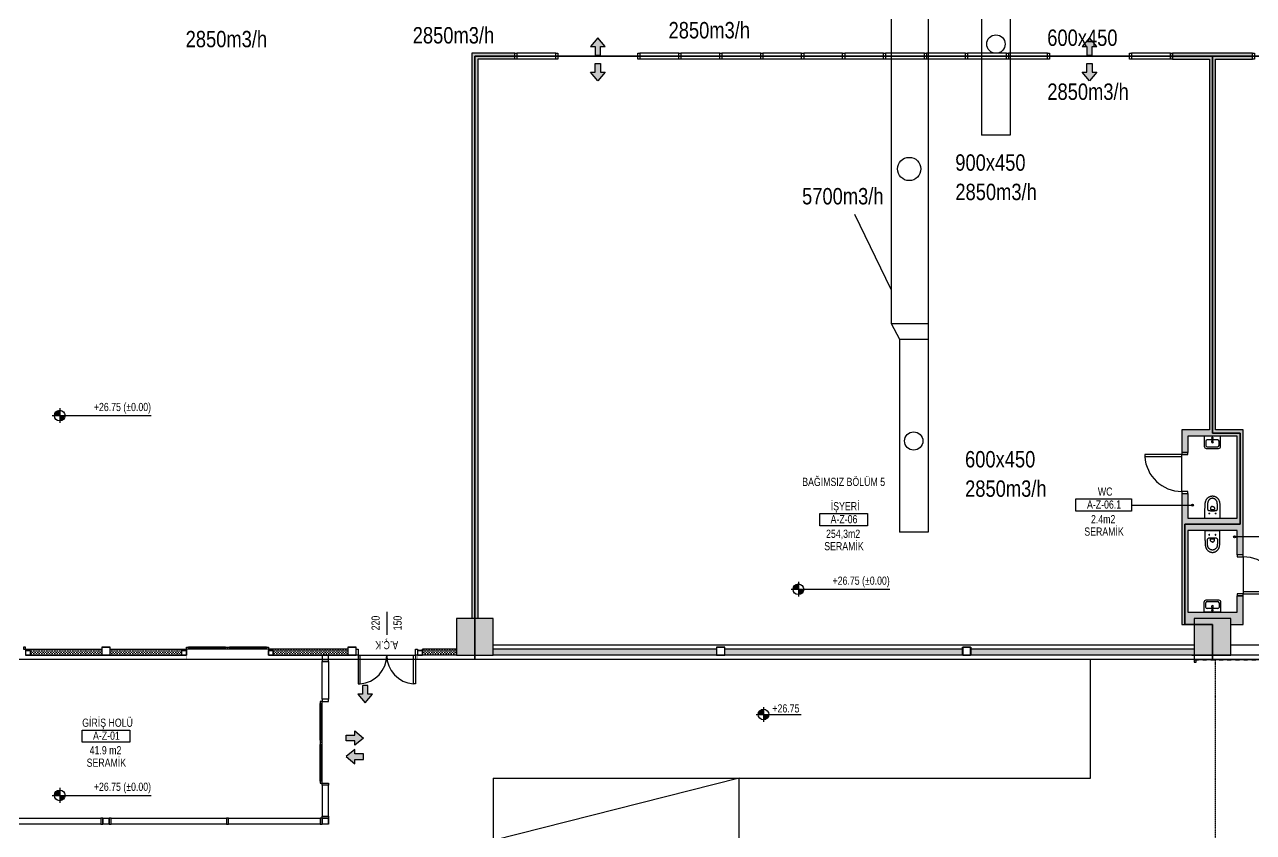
# Model space of a CAD drawing. Header units: centimetres. Extents: x 26200 to 152500, y -600 to 9300.
# Drawn here: x 56981 to 59979, y 1086 to 3058 of the extents above; entities that cross this region are included whole.
import ezdxf
from ezdxf.enums import TextEntityAlignment as Align

# ---------------------------------------------------------------- set-up
doc = ezdxf.new("R2010")
doc.units = ezdxf.units.CM
doc.linetypes.add('HIDDEN2', pattern=[0.1875, 0.125, -0.0625])
for name, color, linetype in [('A-ANNO-DIMS', 8, 'Continuous'), ('A-ANNO-IDEN', 8, 'Continuous'), ('A-ANNO-TEXT', 8, 'Continuous'), ('A-AREA', 8, 'Continuous'), ('A-DOOR', 8, 'Continuous'), ('A-ELEV-01', 8, 'Continuous'), ('A-ELEV-03', 8, 'Continuous'), ('A-FLOR-FIXT', 8, 'Continuous'), ('A-GLAZ-FRME', 8, 'Continuous'), ('A-GLAZ-FRME-MBND', 8, 'Continuous'), ('A-GLAZ-FULL', 8, 'Continuous'), ('A-GLAZ-SILL', 8, 'Continuous'), ('A-WALL', 8, 'Continuous'), ('A-WALL-HTCH', 8, 'Continuous'), ('A-WALL-PLST', 8, 'Continuous'), ('A-WALL-SNWPNL', 8, 'Continuous'), ('A-WALL-STEL', 8, 'Continuous'), ('MTY-DONUS-CAP', 110, 'Continuous'), ('MTY-DONUS-KANALI', 4, 'Continuous'), ('MTY-UFLEME-CAP', 21, 'Continuous'), ('MTY-UFLEME-KANALI', 20, 'Continuous'), ('S-CONC', 5, 'Continuous'), ('S-HTCH', 8, 'Continuous'), ('S-STEL', 3, 'Continuous')]:
    doc.layers.add(name, color=color, linetype=linetype)
doc.styles.add('Fields_100', font='act_simplex.shx', dxfattribs={"width": 0.8, "height": 20})
doc.styles.add('ROTAS', font='arial.ttf')
pattern_1 = [(0, (47244.2896, 54361.0323), (3.175, 3.175), [3.175, -3.175])]

# ---------------------------------------------------------------- blocks, each defined once
blk = doc.blocks.new('Mahal kutusu_100')
at = {"color": 0}
blk.add_lwpolyline([(-58, 30), (58, 30), (58, 0), (-58, 0)], close=True, dxfattribs=at)
at = {"color": 0, "style": 'Fields_100', "width": 0.8}
for tag, p in [('MAHAL', (3.6, 37.9)), ('KOD', (0.9, 6.2)), ('ALAN', (-1.3, -29.4)), ('KAPLAMA', (0.8, -59.7))]:
    blk.add_attdef(tag, text='', height=20, dxfattribs=at).set_placement(p, align=Align.CENTER)
blk = doc.blocks.new('Kot_plan')
h = blk.add_hatch(color=0)
h.paths.add_polyline_path([(0, 13, 0.414214), (-13, 0), (0, 0)])
h.paths.add_polyline_path([(13, 0), (0, 0), (0, -13, 0.414214)])
at = {"color": 0}
for p, q in [((-18, 0), (92, 0)), ((0, 18), (0, -18))]:
    blk.add_line(p, q, dxfattribs=at)
blk.add_circle((0, 0), 13, dxfattribs=at)
at = {"color": 0, "style": 'Fields_100', "width": 0.8}
blk.add_attdef('BITMISKOT', (21.6, 5), '', height=20, dxfattribs=at)
blk.add_attdef('KABAKOT', text='', height=20, dxfattribs=at).set_placement((21.6, -5), align=Align.TOP_LEFT)
blk = doc.blocks.new('KLOZET')
at = {"linetype": 'Continuous'}
for p, q in [((-18, 30.7), (-17.9, 32)), ((-18, 29.4), (-18, 30.7)), ((-17.9, 32), (-17.8, 33.3)), ((-17.8, 33.3), (-17.7, 34.5)), ((-17.7, 34.5), (-17.6, 35.7)), ((-17.6, 35.7), (-17.5, 36.9)), ((-17.5, 36.9), (-17.3, 38.1)), ((-17.3, 38.1), (-17.1, 39.2)), ((-17.1, 39.2), (-16.8, 40.3)), ((-16.8, 40.3), (-16.5, 41.3)), ((-16.5, 41.3), (-16.1, 42.4)), ((-16.1, 42.4), (-15.7, 43.3)), ((-15.7, 43.3), (-15.3, 44.3)), ((-15.3, 44.3), (-14.8, 45.2)), ((-14.8, 45.2), (-14.3, 46)), ((-14.3, 46), (-13.7, 46.8)), ((-13.7, 46.8), (-13.1, 47.6)), ((-13.1, 47.6), (-12.4, 48.3)), ((-12.4, 48.3), (-11.7, 49)), ((-12.2, 31.1), (-12.3, 30.4)), ((-12.3, 30.4), (-12.3, 29.6)), ((-12.1, 32.6), (-12.2, 31.9)), ((-12.2, 31.9), (-12.2, 31.1)), ((-12, 33.9), (-12.1, 33.2)), ((-12.1, 33.2), (-12.1, 32.6)), ((-11.9, 35.1), (-12, 34.5)), ((-12, 34.5), (-12, 33.9)), ((-11.8, 35.7), (-11.9, 35.1)), ((-11.7, 36.7), (-11.8, 36.2)), ((-11.8, 36.2), (-11.8, 35.7)), ((-11.7, 49), (-11, 49.6)), ((-11.6, 37.3), (-11.7, 36.7)), ((-11.5, 37.7), (-11.6, 37.3)), ((-11.4, 38.2), (-11.5, 37.7)), ((-11.3, 38.6), (-11.4, 38.2)), ((-11.2, 39), (-11.3, 38.6)), ((-11.1, 39.4), (-11.2, 39)), ((-11, 39.8), (-11.1, 39.4)), ((-11, 49.6), (-10.3, 50.2)), ((-10.9, 40.2), (-11, 39.8)), ((-10.8, 40.5), (-10.9, 40.2)), ((-10.6, 40.8), (-10.8, 40.5)), ((-10.5, 41.1), (-10.6, 40.8)), ((-10.4, 41.4), (-10.5, 41.1)), ((-10.2, 41.7), (-10.4, 41.4)), ((-10.3, 50.2), (-9.6, 50.7)), ((-10.1, 42), (-10.2, 41.7)), ((-9.9, 42.2), (-10.1, 42)), ((-9.8, 42.5), (-9.9, 42.2)), ((-9.6, 42.7), (-9.8, 42.5)), ((-9.6, 50.7), (-8.8, 51.2)), ((-9.4, 43), (-9.6, 42.7)), ((-9.3, 43.2), (-9.4, 43)), ((-9.1, 43.5), (-9.3, 43.2)), ((-8.9, 43.7), (-9.1, 43.5)), ((-8.7, 44), (-8.9, 43.7)), ((-8.8, 51.2), (-8, 51.7)), ((-8.5, 44.2), (-8.7, 44)), ((-8.2, 44.4), (-8.5, 44.2)), ((-8, 44.7), (-8.2, 44.4)), ((-8, 51.7), (-7.2, 52.1)), ((-7.8, 44.9), (-8, 44.7)), ((-7.5, 45.1), (-7.8, 44.9)), ((-7.3, 45.3), (-7.5, 45.1)), ((-7, 45.5), (-7.3, 45.3)), ((-7.2, 52.1), (-6.4, 52.5)), ((-6.7, 45.8), (-7, 45.5)), ((-6.4, 46), (-6.7, 45.8)), ((-6.4, 52.5), (-5.6, 52.8)), ((-6.1, 46.2), (-6.4, 46)), ((-5.8, 46.4), (-6.1, 46.2)), ((-5.5, 46.5), (-5.8, 46.4)), ((-5.6, 52.8), (-4.8, 53.1)), ((-5.2, 46.7), (-5.5, 46.5)), ((-4.9, 46.9), (-5.2, 46.7)), ((-4.6, 47.1), (-4.9, 46.9)), ((-4.8, 53.1), (-4, 53.3)), ((-4.2, 47.2), (-4.6, 47.1)), ((-3.9, 47.3), (-4.2, 47.2)), ((-4, 53.3), (-3.2, 53.5)), ((-3.6, 47.5), (-3.9, 47.3)), ((-3.3, 47.6), (-3.6, 47.5)), ((-3, 47.7), (-3.3, 47.6)), ((-3.2, 53.5), (-2.3, 53.7)), ((-2.7, 47.8), (-3, 47.7)), ((-2.4, 47.9), (-2.7, 47.8)), ((-2.1, 48), (-2.4, 47.9)), ((-2.3, 53.7), (-1.5, 53.8)), ((-1.8, 48), (-2.1, 48)), ((-1.5, 48.1), (-1.8, 48)), ((-1.5, 53.8), (-0.7, 53.9)), ((-1.2, 48.1), (-1.5, 48.1)), ((-1, 48.2), (-1.2, 48.1)), ((-0.7, 48.2), (-1, 48.2)), ((-0.7, 53.9), (0, 53.9)), ((-0.5, 48.2), (-0.7, 48.2)), ((-0.2, 48.2), (-0.5, 48.2)), ((0, 48.2), (-0.2, 48.2)), ((0, 53.9), (0.7, 53.9)), ((0.5, 48.2), (0, 48.2)), ((1, 48.2), (0.5, 48.2)), ((0.7, 53.9), (1.5, 53.8)), ((1.5, 48.1), (1, 48.2)), ((1.5, 53.8), (2.3, 53.7)), ((2.1, 48), (1.5, 48.1)), ((2.6, 47.8), (2.1, 48)), ((2.3, 53.7), (3.2, 53.5)), ((3.2, 47.6), (2.6, 47.8)), ((3.2, 53.5), (4, 53.3)), ((3.7, 47.4), (3.2, 47.6)), ((4.3, 47.2), (3.7, 47.4)), ((4, 53.3), (4.8, 53.1)), ((4.9, 46.9), (4.3, 47.2)), ((4.8, 53.1), (5.6, 52.8)), ((5.4, 46.6), (4.9, 46.9)), ((6, 46.3), (5.4, 46.6)), ((5.6, 52.8), (6.4, 52.5)), ((6.5, 45.9), (6, 46.3)), ((6.4, 52.5), (7.2, 52.1)), ((7, 45.5), (6.5, 45.9)), ((7.5, 45.1), (7, 45.5)), ((7.2, 52.1), (8, 51.7)), ((8, 44.7), (7.5, 45.1)), ((8, 51.7), (8.8, 51.2)), ((8.4, 44.2), (8, 44.7)), ((8.9, 43.7), (8.4, 44.2)), ((8.8, 51.2), (9.6, 50.7)), ((9.3, 43.2), (8.9, 43.7)), ((9.6, 42.7), (9.3, 43.2)), ((9.6, 50.7), (10.3, 50.2)), ((10, 42.1), (9.6, 42.7)), ((10.3, 41.6), (10, 42.1)), ((10.3, 50.2), (11, 49.6)), ((10.6, 40.9), (10.3, 41.6)), ((10.8, 40.3), (10.6, 40.9)), ((11.1, 39.6), (10.8, 40.3)), ((11, 49.6), (11.7, 49)), ((11.3, 38.9), (11.1, 39.6)), ((11.4, 38.2), (11.3, 38.9)), ((11.6, 37.4), (11.4, 38.2)), ((11.7, 36.6), (11.6, 37.4)), ((11.7, 49), (12.4, 48.3)), ((11.8, 35.7), (11.7, 36.6)), ((11.9, 34.9), (11.8, 35.7)), ((12, 34), (11.9, 34.9)), ((12.1, 33.1), (12, 34)), ((12.2, 32.1), (12.1, 33.1)), ((12.2, 31.2), (12.2, 32.1)), ((12.3, 30.2), (12.2, 31.2)), ((12.3, 29.2), (12.3, 30.2)), ((12.4, 48.3), (13.1, 47.6)), ((13.1, 47.6), (13.7, 46.8)), ((13.7, 46.8), (14.3, 46)), ((14.3, 46), (14.8, 45.2)), ((14.8, 45.2), (15.3, 44.3)), ((15.3, 44.3), (15.7, 43.3)), ((15.7, 43.3), (16.1, 42.4)), ((16.1, 42.4), (16.5, 41.3)), ((16.5, 41.3), (16.8, 40.3)), ((16.8, 40.3), (17.1, 39.2)), ((17.1, 39.2), (17.3, 38.1)), ((17.3, 38.1), (17.5, 36.9)), ((17.5, 36.9), (17.6, 35.7)), ((17.6, 35.7), (17.7, 34.5)), ((17.7, 34.5), (17.8, 33.3)), ((17.8, 33.3), (17.9, 32)), ((17.9, 32), (18, 30.7)), ((18, 30.7), (18, 29.4)), ((-18.3, 0), (-18.2, 12.1)), ((-18.3, 0), (18.3, 0)), ((-18.2, 23.7), (-18.1, 25.2)), ((-18.2, 22.2), (-18.2, 23.7)), ((-18.2, 20.6), (-18.2, 22.2)), ((-18.2, 17.4), (-18.2, 20.6)), ((-18.2, 12.1), (-18.2, 17.4)), ((-18.1, 28), (-18, 29.4)), ((-18.1, 26.6), (-18.1, 28)), ((-18.1, 25.2), (-18.1, 26.6)), ((-12.3, 27.9), (-12.4, 27)), ((-12.4, 27), (-12.4, 26.1)), ((-12.4, 26.1), (-12.4, 25.2)), ((-12.4, 25.2), (-12.4, 24.2)), ((-12.4, 24.2), (-12.4, 23.2)), ((-12.4, 23.2), (-12.4, 22.2)), ((-12.3, 29.6), (-12.3, 28.8)), ((-12.3, 28.8), (-12.3, 27.9)), ((-9.2, 18.4), (-8.2, 18.3)), ((-8.2, 18.3), (-7.1, 18.2)), ((-7.1, 18.2), (-6.1, 18.1)), ((-6.1, 18.1), (-5.1, 18)), ((-5.1, 18), (-4.1, 18)), ((-4.8, 24.3), (-4.9, 23.9)), ((-4.9, 23.9), (-4.9, 23.5)), ((-4.9, 23.5), (-4.8, 20.8)), ((-4.7, 25), (-4.8, 24.6)), ((-4.8, 24.6), (-4.8, 24.3)), ((-4.6, 25.3), (-4.7, 25)), ((-4.4, 25.6), (-4.6, 25.3)), ((-4.3, 25.9), (-4.4, 25.6)), ((-4.1, 26.2), (-4.3, 25.9)), ((-3.9, 26.5), (-4.1, 26.2)), ((-4.1, 18), (-3.1, 17.9)), ((-3.8, 26.8), (-3.9, 26.5)), ((-3.5, 27), (-3.8, 26.8)), ((-3.8, 20.8), (-2.1, 20.8)), ((-3.3, 27.2), (-3.5, 27)), ((-3.1, 27.4), (-3.3, 27.2)), ((-2.8, 27.6), (-3.1, 27.4)), ((-3.1, 17.9), (-2, 17.9)), ((-2.5, 27.8), (-2.8, 27.6)), ((-2.2, 28), (-2.5, 27.8)), ((-1.9, 28.1), (-2.2, 28)), ((-2.1, 20.8), (-0.4, 20.8)), ((-2, 17.9), (-1, 17.9)), ((-1.6, 28.2), (-1.9, 28.1)), ((-1.3, 28.3), (-1.6, 28.2)), ((-1, 28.4), (-1.3, 28.3)), ((-0.7, 28.5), (-1, 28.4)), ((-1, 17.9), (0, 17.9)), ((-0.3, 28.5), (-0.7, 28.5)), ((-0.4, 20.8), (1.7, 20.8)), ((0, 28.5), (-0.3, 28.5)), ((0, 28.5), (0.3, 28.5)), ((0, 17.9), (1, 17.9)), ((0.3, 28.5), (0.7, 28.5)), ((0.7, 28.5), (1, 28.4)), ((1, 28.4), (1.3, 28.3)), ((1, 17.9), (2, 17.9)), ((1.3, 28.3), (1.6, 28.2)), ((1.6, 28.2), (1.9, 28.1)), ((1.7, 20.8), (3.4, 20.8)), ((1.9, 28.1), (2.2, 28)), ((2, 17.9), (3.1, 17.9)), ((2.2, 28), (2.5, 27.8)), ((2.5, 27.8), (2.8, 27.6)), ((2.8, 27.6), (3.1, 27.4)), ((3.1, 27.4), (3.3, 27.2)), ((3.1, 17.9), (4.1, 18)), ((3.3, 27.2), (3.5, 27)), ((3.4, 20.8), (3.8, 20.8)), ((3.5, 27), (3.8, 26.7)), ((3.8, 26.7), (4, 26.5)), ((4, 26.5), (4.1, 26.2)), ((4.1, 26.2), (4.3, 25.9)), ((4.1, 18), (5.1, 18)), ((4.3, 25.9), (4.5, 25.6)), ((4.5, 25.6), (4.6, 25.3)), ((4.6, 25.3), (4.7, 25)), ((4.7, 25), (4.8, 24.6)), ((4.8, 24.6), (4.8, 24.3)), ((4.8, 24.3), (4.9, 23.9)), ((4.9, 23.5), (4.8, 20.8)), ((4.9, 23.9), (4.9, 23.5)), ((5.1, 18), (6.1, 18.1)), ((6.1, 18.1), (7.1, 18.2)), ((7.1, 18.2), (8.2, 18.3)), ((8.2, 18.3), (9.2, 18.4)), ((12.3, 28.1), (12.3, 29.2)), ((12.4, 27), (12.3, 28.1)), ((12.4, 25.9), (12.4, 27)), ((12.4, 24.7), (12.4, 25.9)), ((12.4, 23.4), (12.4, 24.7)), ((12.4, 22.2), (12.4, 23.4)), ((18, 29.4), (18.1, 28)), ((18.1, 28), (18.1, 26.6)), ((18.1, 26.6), (18.1, 25.2)), ((18.1, 25.2), (18.2, 23.7)), ((18.2, 23.7), (18.2, 22.2)), ((18.2, 22.2), (18.2, 20.6)), ((18.2, 20.6), (18.2, 17.4)), ((18.2, 17.4), (18.2, 13.9)), ((18.2, 13.9), (18.3, 0))]:
    blk.add_line(p, q, dxfattribs=at)
at = {"ltscale": 3}
for p, q in [((-6.5, 10.9), (-9, 10.9)), ((-7.7, 12.2), (-7.7, 9.6)), ((9, 10.9), (6.5, 10.9)), ((7.7, 12.2), (7.7, 9.6))]:
    blk.add_line(p, q, dxfattribs=at)
at = {"lineweight": 0}
for p, q in [((-3.8, 20.8), (-4.8, 20.8)), ((3.8, 20.8), (4.8, 20.8))]:
    blk.add_line(p, q, dxfattribs=at)
at = {"linetype": 'Continuous'}
for centre in [(-7.7, 10.9), (7.7, 10.9)]:
    blk.add_circle(centre, 0.75, dxfattribs=at)
for centre, start, end in [((-8.7, 22.1), 179.5021, 262.9898), ((8.7, 22.1), 277.0095, 0.5028)]:
    blk.add_arc(centre, 3.72, start, end, dxfattribs=at)
blk = doc.blocks.new('KAPI_100')
at = {"layer": 'A-DOOR'}
blk.add_line((5, 15), (95, 15), dxfattribs=at)
blk.add_lwpolyline([(95, 15), (95, 105), (90, 105), (90, 15)], dxfattribs=at)
for points in [[(0, 0), (5, 0), (5, 15), (0, 15)], [(95, 0), (100, 0), (100, 15), (95, 15)]]:
    blk.add_lwpolyline(points, close=True, dxfattribs=at)
blk.add_arc((95, 15), 90, 93.1847, 180, dxfattribs=at)
blk = doc.blocks.new('KAPI 150')
at = {"layer": 'A-DOOR'}
blk.add_line((145, 15), (5, 15), dxfattribs=at)
for points in [[(5, 15), (5, 85), (10, 85), (10, 15)], [(145, 15), (145, 85), (140, 85), (140, 15)]]:
    blk.add_lwpolyline(points, dxfattribs=at)
for points in [[(5, 0), (0, 0), (0, 15), (5, 15)], [(150, 0), (145, 0), (145, 15), (150, 15)]]:
    blk.add_lwpolyline(points, close=True, dxfattribs=at)
for centre, start, end in [((5, 15), 0, 85.904), ((145, 15), 94.096, 180)]:
    blk.add_arc(centre, 70, start, end, dxfattribs=at)
blk = doc.blocks.new('AÇK_01')
at = {"color": 0}
blk.add_lwpolyline([(28, 0), (-28, 0)], dxfattribs=at)
at = {"color": 0, "style": 'Fields_100', "width": 0.8}
blk.add_attdef('A.Ç.K.01', text='', height=20, rotation=90, dxfattribs=at).set_placement((-53, 0), align=Align.MIDDLE_CENTER)
for tag, p in [('W', (1, 17.2)), ('H', (1, -36.3))]:
    blk.add_attdef(tag, text='', height=20, dxfattribs=at).set_placement(p, align=Align.CENTER)
blk = doc.blocks.new('Mahal Kutusu_100_2')
at = {"color": 0}
blk.add_lwpolyline([(-68, 30), (68, 30), (68, 0), (-68, 0)], close=True, dxfattribs=at)
at = {"color": 0, "style": 'Fields_100', "width": 0.8}
for tag, p in [('MAHAL', (3.6, 37.9)), ('A-Z-04.1', (0.9, 6.2)), ('ALAN', (-1.3, -29.4)), ('KAPLAMA', (0.8, -59.7))]:
    blk.add_attdef(tag, text='', height=20, dxfattribs=at).set_placement(p, align=Align.CENTER)
blk = doc.blocks.new('*U23')
at = {"layer": 'A-WALL-SNWPNL'}
blk.add_lwpolyline([(50, 1), (42, 1), (40, -1), (32, -1), (30, 1), (22, 1), (20, -1), (12, -1), (10, 1), (2, 1), (0, -1), (-8, -1), (-10, 1), (-18, 1), (-20, -1), (-28, -1), (-30, 1), (-38, 1), (-40, -1), (-48, -1), (-50, 1)], dxfattribs=at)
blk = doc.blocks.new('*U24')
at = {"layer": 'A-WALL-STEL', "color": 0, "linetype": 'ByBlock', "lineweight": -2, "transparency": 16777216}
for p in [(0, 0), (100, 0), (200, 0), (300, 0), (400, 0), (500, 0)]:
    blk.add_blockref('*U23', p, dxfattribs=at)

msp = doc.modelspace()

# ---------------------------------------------------------------- hatches: boundary and pattern name
at = {"layer": 'A-ANNO-DIMS'}
h = msp.add_hatch(color=256, dxfattribs=at)
h.paths.add_polyline_path([(57066.3, 2116.7, 0.414214), (57053.3, 2103.7), (57066.3, 2103.7)])
h.paths.add_polyline_path([(57079.3, 2103.7), (57066.3, 2103.7), (57066.3, 2090.7, 0.414214)])
h = msp.add_hatch(color=256, dxfattribs=at)
h.paths.add_polyline_path([(58869, 1692.7, 0.414214), (58856, 1679.7), (58869, 1679.7)])
h.paths.add_polyline_path([(58882, 1679.7), (58869, 1679.7), (58869, 1666.7, 0.414214)])
h = msp.add_hatch(color=256, dxfattribs=at)
h.paths.add_polyline_path([(57066.3, 1189.6, 0.414214), (57053.3, 1176.6), (57066.3, 1176.6)])
h.paths.add_polyline_path([(57079.3, 1176.6), (57066.3, 1176.6), (57066.3, 1163.6, 0.414214)])
at = {"layer": 'A-ANNO-IDEN'}
h = msp.add_hatch(color=256, dxfattribs=at)
h.dxf.hatch_style = 1
edge = h.paths.add_edge_path()
edge.add_arc((59830.9, 1885.3), 2.5, 0, 360)
h = msp.add_hatch(color=256, dxfattribs=at)
h.dxf.hatch_style = 1
edge = h.paths.add_edge_path()
edge.add_arc((59933.6, 1808), 2.5, 180, 540)
at = {"layer": 'A-ANNO-TEXT'}
h = msp.add_hatch(color=256, dxfattribs=at)
h.dxf.hatch_style = 1
h.paths.add_polyline_path([(58379.5, 3025.9), (58361.8, 3004.7), (58372.7, 3004.7), (58372.7, 2983.6), (58386.2, 2983.6), (58386.2, 3004.7), (58397.2, 3004.7)])
h = msp.add_hatch(color=256, dxfattribs=at)
h.dxf.hatch_style = 1
h.paths.add_polyline_path([(59579.5, 3025.9), (59561.8, 3004.7), (59572.7, 3004.7), (59572.7, 2983.6), (59586.2, 2983.6), (59586.2, 3004.7), (59597.2, 3004.7)])
h = msp.add_hatch(color=256, dxfattribs=at)
h.dxf.hatch_style = 1
h.paths.add_polyline_path([(58379.5, 2921.3), (58361.8, 2942.4), (58372.7, 2942.4), (58372.7, 2963.6), (58386.2, 2963.6), (58386.2, 2942.4), (58397.2, 2942.4)])
h = msp.add_hatch(color=256, dxfattribs=at)
h.dxf.hatch_style = 1
h.paths.add_polyline_path([(59579.5, 2921.3), (59561.8, 2942.4), (59572.7, 2942.4), (59572.7, 2963.6), (59586.2, 2963.6), (59586.2, 2942.4), (59597.2, 2942.4)])
h = msp.add_hatch(color=256, dxfattribs=at)
h.dxf.hatch_style = 1
h.paths.add_polyline_path([(57812, 1402.4), (57829.7, 1423.5), (57818.7, 1423.5), (57818.7, 1444.7), (57805.2, 1444.7), (57805.2, 1423.5), (57794.3, 1423.5)])
h = msp.add_hatch(color=256, dxfattribs=at)
h.dxf.hatch_style = 1
h.paths.add_polyline_path([(57808.1, 1316.6), (57787, 1298.9), (57787, 1309.9), (57765.8, 1309.9), (57765.8, 1323.3), (57787, 1323.3), (57787, 1334.3)])
h = msp.add_hatch(color=256, dxfattribs=at)
h.dxf.hatch_style = 1
h.paths.add_polyline_path([(57765.8, 1271.2), (57787, 1253.5), (57787, 1264.5), (57808.1, 1264.5), (57808.1, 1277.9), (57787, 1277.9), (57787, 1288.9)])
at = {"layer": 'A-WALL-HTCH'}
h = msp.add_hatch(dxfattribs=at)
h.set_pattern_fill('DASH', color=256)
h.set_pattern_definition([(0, (47544.2896, 54361.0323), (3.175, 3.175), [3.175, -3.175])])
h.paths.add_polyline_path([(58177, 2988.6), (58072, 2988.6), (58072, 1608.6), (58087, 1608.6), (58087, 2973.6), (58177, 2973.6)])
h = msp.add_hatch(dxfattribs=at)
h.set_pattern_fill('DASH', color=256)
h.set_pattern_definition([(0, (-26454.6308, -0.018), (3.175, 3.175), [3.175, -3.175])])
h.paths.add_polyline_path([(59924.5, 1608.6), (59924.5, 1593.6), (59954.5, 1593.6), (59954.5, 1663.6), (59939.5, 1663.6), (59939.5, 1623.6), (59819.5, 1623.6), (59819.5, 1823.6), (59939.5, 1823.6), (59939.5, 1763.6), (59954.5, 1763.6), (59954.5, 2068.6), (59887, 2068.6), (59887, 2973.6), (59977, 2973.6), (59977, 2988.6), (59782, 2988.6), (59782, 2973.6), (59872, 2973.6), (59872, 2068.6), (59804.5, 2068.6), (59804.5, 2013.6), (59819.5, 2013.6), (59819.5, 2053.6), (59939.5, 2053.6), (59939.5, 1853.6), (59819.5, 1853.6), (59819.5, 1913.6), (59804.5, 1913.6), (59804.5, 1593.6), (59834.5, 1593.6), (59834.5, 1608.6)])
h = msp.add_hatch(dxfattribs=at)
h.set_pattern_fill('DASH', color=256, angle=360)
h.set_pattern_definition([(0, (31465.3137, -7027.3833), (3.175, 3.175), [3.175, -3.175])])
h.paths.add_polyline_path([(57363.7, 1530.6), (57375.7, 1530.6), (57375.7, 1533.6), (57189.5, 1533.6), (57189.5, 1518.6), (57363.7, 1518.6)])
h.paths.add_polyline_path([(56983.2, 1530.6), (56995.2, 1530.6), (56995.2, 1518.6), (57169.5, 1518.6), (57169.5, 1533.6), (56983.2, 1533.6)])
h = msp.add_hatch(dxfattribs=at)
h.set_pattern_fill('DASH', color=256)
h.set_pattern_definition(pattern_1)
h.paths.add_polyline_path([(57587.7, 1530.6), (57587.7, 1518.6), (57769.5, 1518.6), (57769.5, 1533.6), (57575.7, 1533.6), (57575.7, 1530.6)])
h = msp.add_hatch(dxfattribs=at)
h.set_pattern_fill('DASH', color=256)
h.set_pattern_definition(pattern_1)
h.paths.add_polyline_path([(58034.5, 1533.6), (57951.5, 1533.6), (57951.5, 1518.6), (58034.5, 1518.6)])
h = msp.add_hatch(dxfattribs=at)
h.set_pattern_fill('DASH', color=256)
h.set_pattern_definition([(0, (49044.2896, 54361.0323), (3.175, 3.175), [3.175, -3.175])])
h.paths.add_polyline_path([(58669.5, 1518.6), (58669.5, 1533.6), (58124.5, 1533.6), (58124.5, 1518.6)])
h.paths.add_polyline_path([(59269.5, 1518.6), (59269.5, 1533.6), (58689.5, 1533.6), (58689.5, 1518.6)])
h.paths.add_polyline_path([(59289.5, 1533.6), (59289.5, 1518.6), (59834.5, 1518.6), (59834.5, 1533.6)])
at = {"layer": 'S-HTCH'}
h = msp.add_hatch(dxfattribs=at)
h.set_pattern_fill('ANSI33', color=256)
h.set_pattern_definition([(45, (47244.2896, 5721.5606), (-4.490128, 4.490128), []), (45, (47248.78, 5721.5606), (-4.490128, 4.490128), [3.175, -1.5875])])
h.paths.add_polyline_path([(63434.5, 1518.6), (63524.5, 1518.6), (63524.5, 1608.6), (63434.5, 1608.6)])
h.paths.add_polyline_path([(63434.5, 7218.6), (63524.5, 7218.6), (63524.5, 7308.6), (63434.5, 7308.6)])
h.paths.add_polyline_path([(61634.5, 1518.6), (61724.5, 1518.6), (61724.5, 1608.6), (61634.5, 1608.6)])
h.paths.add_polyline_path([(58034.5, 1518.6), (58124.5, 1518.6), (58124.5, 1608.6), (58034.5, 1608.6)])
h.paths.add_polyline_path([(61634.5, 7218.6), (61724.5, 7218.6), (61724.5, 7308.6), (61634.5, 7308.6)])
h.paths.add_polyline_path([(58034.5, 7218.6), (58124.5, 7218.6), (58124.5, 7308.6), (58034.5, 7308.6)])
h.paths.add_polyline_path([(63434.5, 3418.6), (63524.5, 3418.6), (63524.5, 3508.6), (63434.5, 3508.6)])
h.paths.add_polyline_path([(63434.5, 5318.6), (63524.5, 5318.6), (63524.5, 5408.6), (63434.5, 5408.6)])
h.paths.add_polyline_path([(61634.5, 3418.6), (61724.5, 3418.6), (61724.5, 3508.6), (61634.5, 3508.6)])
h.paths.add_polyline_path([(58034.5, 3418.6), (58124.5, 3418.6), (58124.5, 3508.6), (58034.5, 3508.6)])
h.paths.add_polyline_path([(61634.5, 5318.6), (61724.5, 5318.6), (61724.5, 5408.6), (61634.5, 5408.6)])
h.paths.add_polyline_path([(58034.5, 5318.6), (58124.5, 5318.6), (58124.5, 5408.6), (58034.5, 5408.6)])
h.paths.add_polyline_path([(68834.5, 3418.6), (68924.5, 3418.6), (68924.5, 3508.6), (68834.5, 3508.6)])
h.paths.add_polyline_path([(68834.5, 5318.6), (68924.5, 5318.6), (68924.5, 5408.6), (68834.5, 5408.6)])
h.paths.add_polyline_path([(67034.5, 3418.6), (67124.5, 3418.6), (67124.5, 3508.6), (67034.5, 3508.6)])
h.paths.add_polyline_path([(67034.5, 5318.6), (67124.5, 5318.6), (67124.5, 5408.6), (67034.5, 5408.6)])
h.paths.add_polyline_path([(65234.5, 3418.6), (65324.5, 3418.6), (65324.5, 3508.6), (65234.5, 3508.6)])
h.paths.add_polyline_path([(65234.5, 5318.6), (65324.5, 5318.6), (65324.5, 5408.6), (65234.5, 5408.6)])
h.paths.add_polyline_path([(61534.5, 3418.6), (61624.5, 3418.6), (61624.5, 3508.6), (61534.5, 3508.6)])
h.paths.add_polyline_path([(61534.5, 5318.6), (61624.5, 5318.6), (61624.5, 5408.6), (61534.5, 5408.6)])
h.paths.add_polyline_path([(59834.5, 3418.6), (59924.5, 3418.6), (59924.5, 3508.6), (59834.5, 3508.6)])
h.paths.add_polyline_path([(59834.5, 5318.6), (59924.5, 5318.6), (59924.5, 5408.6), (59834.5, 5408.6)])
h.paths.add_polyline_path([(56234.5, 3418.6), (56324.5, 3418.6), (56324.5, 3508.6), (56234.5, 3508.6)])
h.paths.add_polyline_path([(56234.5, 5318.6), (56324.5, 5318.6), (56324.5, 5408.6), (56234.5, 5408.6)])
h.paths.add_polyline_path([(54434.5, 3418.6), (54524.5, 3418.6), (54524.5, 3508.6), (54434.5, 3508.6)])
h.paths.add_polyline_path([(54434.5, 5318.6), (54524.5, 5318.6), (54524.5, 5408.6), (54434.5, 5408.6)])
h.paths.add_polyline_path([(52634.5, 3418.6), (52724.5, 3418.6), (52724.5, 3508.6), (52634.5, 3508.6)])
h.paths.add_polyline_path([(52634.5, 5318.6), (52724.5, 5318.6), (52724.5, 5408.6), (52634.5, 5408.6)])
h.paths.add_polyline_path([(70634.5, 5318.6), (70724.5, 5318.6), (70724.5, 5408.6), (70634.5, 5408.6)])
h.paths.add_polyline_path([(70634.5, 3418.6), (70724.5, 3418.6), (70724.5, 3508.6), (70634.5, 3508.6)])
h.paths.add_polyline_path([(70634.5, 1518.6), (70724.5, 1518.6), (70724.5, 1608.6), (70634.5, 1608.6)])
h.paths.add_polyline_path([(68834.5, 1518.6), (68924.5, 1518.6), (68924.5, 1608.6), (68834.5, 1608.6)])
h.paths.add_polyline_path([(67034.5, 1518.6), (67124.5, 1518.6), (67124.5, 1608.6), (67034.5, 1608.6)])
h.paths.add_polyline_path([(65234.5, 1518.6), (65324.5, 1518.6), (65324.5, 1608.6), (65234.5, 1608.6)])
h.paths.add_polyline_path([(61534.5, 1518.6), (61624.5, 1518.6), (61624.5, 1608.6), (61534.5, 1608.6)])
h.paths.add_polyline_path([(59834.5, 1518.6), (59924.5, 1518.6), (59924.5, 1608.6), (59834.5, 1608.6)])
h.paths.add_polyline_path([(56234.5, 1518.6), (56324.5, 1518.6), (56324.5, 1608.6), (56234.5, 1608.6)])
h.paths.add_polyline_path([(54434.5, 1518.6), (54524.5, 1518.6), (54524.5, 1608.6), (54434.5, 1608.6)])
h.paths.add_polyline_path([(52634.5, 1518.6), (52724.5, 1518.6), (52724.5, 1608.6), (52634.5, 1608.6)])
h.paths.add_polyline_path([(70634.5, 7218.6), (70724.5, 7218.6), (70724.5, 7308.6), (70634.5, 7308.6)])
h.paths.add_polyline_path([(68834.5, 7218.6), (68924.5, 7218.6), (68924.5, 7308.6), (68834.5, 7308.6)])
h.paths.add_polyline_path([(67034.5, 7218.6), (67124.5, 7218.6), (67124.5, 7308.6), (67034.5, 7308.6)])
h.paths.add_polyline_path([(65234.5, 7218.6), (65324.5, 7218.6), (65324.5, 7308.6), (65234.5, 7308.6)])
h.paths.add_polyline_path([(61534.5, 7218.6), (61624.5, 7218.6), (61624.5, 7308.6), (61534.5, 7308.6)])
h.paths.add_polyline_path([(59834.5, 7218.6), (59924.5, 7218.6), (59924.5, 7308.6), (59834.5, 7308.6)])
h.paths.add_polyline_path([(56234.5, 7218.6), (56324.5, 7218.6), (56324.5, 7308.6), (56234.5, 7308.6)])
h.paths.add_polyline_path([(54434.5, 7218.6), (54524.5, 7218.6), (54524.5, 7308.6), (54434.5, 7308.6)])
h.paths.add_polyline_path([(52634.5, 7218.6), (52724.5, 7218.6), (52724.5, 7308.6), (52634.5, 7308.6)])

# ---------------------------------------------------------------- linework, layer by layer
at = {"layer": 'A-ANNO-DIMS'}
for p, q in [((57048.3, 2103.7), (57289.3, 2103.7)), ((57066.3, 2121.7), (57066.3, 2085.7)), ((58851, 1679.7), (59092, 1679.7)), ((58869, 1697.7), (58869, 1661.7)), ((57048.3, 1176.6), (57289.3, 1176.6)), ((57066.3, 1194.6), (57066.3, 1158.6))]:
    msp.add_line(p, q, dxfattribs=at)
for centre in [(57066.3, 2103.7), (58869, 1679.7), (57066.3, 1176.6)]:
    msp.add_circle(centre, 13, dxfattribs=at)
at = {"layer": 'A-ANNO-IDEN'}
for points in [[(59682.1, 1885.3), (59830.9, 1885.3)], [(60132.4, 1808), (59938.6, 1808)]]:
    msp.add_lwpolyline(points, dxfattribs=at)
for centre in [(59830.9, 1885.3), (59933.6, 1808)]:
    msp.add_circle(centre, 2.5, dxfattribs=at)
at = {"layer": 'A-ANNO-TEXT'}
for points in [[(58379.5, 3025.9), (58361.8, 3004.7), (58372.7, 3004.7), (58372.7, 2983.6), (58386.2, 2983.6), (58386.2, 3004.7), (58397.2, 3004.7)], [(59579.5, 3025.9), (59561.8, 3004.7), (59572.7, 3004.7), (59572.7, 2983.6), (59586.2, 2983.6), (59586.2, 3004.7), (59597.2, 3004.7)], [(58379.5, 2921.3), (58361.8, 2942.4), (58372.7, 2942.4), (58372.7, 2963.6), (58386.2, 2963.6), (58386.2, 2942.4), (58397.2, 2942.4)], [(59579.5, 2921.3), (59561.8, 2942.4), (59572.7, 2942.4), (59572.7, 2963.6), (59586.2, 2963.6), (59586.2, 2942.4), (59597.2, 2942.4)], [(57812, 1402.4), (57829.7, 1423.5), (57818.7, 1423.5), (57818.7, 1444.7), (57805.2, 1444.7), (57805.2, 1423.5), (57794.3, 1423.5)], [(57808.1, 1316.6), (57787, 1298.9), (57787, 1309.9), (57765.8, 1309.9), (57765.8, 1323.3), (57787, 1323.3), (57787, 1334.3)], [(57765.8, 1271.2), (57787, 1253.5), (57787, 1264.5), (57808.1, 1264.5), (57808.1, 1277.9), (57787, 1277.9), (57787, 1288.9)]]:
    msp.add_lwpolyline(points, close=True, dxfattribs=at)
at = {"layer": 'A-AREA'}
for points in [[(52612, 1508.6), (52612, 3418.6), (70734.5, 3418.6), (70734.5, 2981.1), (63779.5, 2981.1), (63779.2, 1508.6), (63517, 1508.6), (63517, 2981.1), (58079.5, 2981.1), (58079.5, 1508.6), (56279.5, 1508.6), (56279.5, 2981.1), (52979.5, 2981.1), (52979.5, 1508.6)], [(58079.5, 2981.1), (59879.5, 2981.1), (59879.5, 2061.1), (59947, 2061.1), (59947, 1853.6), (59947, 1838.6), (59819.5, 1838.6), (59812, 1838.6), (59812, 1593.6), (59879.5, 1593.6), (59879.5, 1508.6), (58079.5, 1508.6)], [(59879.5, 2981.1), (61617, 2981.1), (61617, 1508.6), (61382, 1508.6), (61382, 1497.6), (60477, 1497.6), (60477, 1508.6), (59879.5, 1508.6), (59879.5, 1593.6), (59812, 1593.6), (59812, 1838.6), (59947, 1838.6), (59947, 2061.1), (59879.5, 2061.1)]]:
    msp.add_lwpolyline(points, close=True, dxfattribs=at)
at = {"layer": 'A-ELEV-01'}
for p, q in [((59834.5, 1543.6), (58124.5, 1543.6)), ((60489.5, 1543.6), (59924.5, 1543.6)), ((59582, 1218.6), (59582, 1508.6)), ((58124.5, 1218.6), (58124.5, 913.6, 0)), ((58124.5, 1218.6), (59582, 1218.6)), ((58724.5, 1218.6), (58124.5, 1066.1)), ((58724.5, 913.6, 0), (58724.5, 1218.6))]:
    msp.add_line(p, q, dxfattribs=at)
at = {"layer": 'A-ELEV-01', "linetype": 'HIDDEN2', "ltscale": 2, "elevation": 0}
msp.add_lwpolyline([(58724.5, 853.6), (59887, 853.6), (59887, 1508.6)], dxfattribs=at)
at = {"layer": 'A-ELEV-03'}
msp.add_lwpolyline([(59834.5, 1508.6), (60476, 1508.6)], dxfattribs=at)
at = {"layer": 'A-FLOR-FIXT'}
for p, q in [((59863.5, 2041.6), (59863.5, 2030.6)), ((59878.9, 2044.6), (59866.5, 2044.6)), ((59892.5, 2044.6), (59879.9, 2044.6)), ((59895.5, 2030.6), (59895.5, 2041.6)), ((59866.5, 2027.6), (59892.5, 2027.6)), ((59866.5, 1649.6), (59892.5, 1649.6)), ((59863.5, 1635.6), (59863.5, 1646.6)), ((59878.9, 1632.6), (59866.5, 1632.6)), ((59892.5, 1632.6), (59879.9, 1632.6)), ((59895.5, 1646.6), (59895.5, 1635.6))]:
    msp.add_line(p, q, dxfattribs=at)
for points in [[(59859.5, 2053.6), (59859.5, 2028.6, 0.414214), (59864.5, 2023.6), (59894.5, 2023.6, 0.414214), (59899.5, 2028.6), (59899.5, 2053.6)], [(59878.9, 2048.8), (59878.9, 2040.8, 1), (59879.9, 2040.8), (59879.9, 2048.8, 1)], [(59859.5, 1623.6), (59859.5, 1648.6, -0.414214), (59864.5, 1653.6), (59894.5, 1653.6, -0.414214), (59899.5, 1648.6), (59899.5, 1623.6)], [(59878.9, 1628.4), (59878.9, 1636.4, -1), (59879.9, 1636.4), (59879.9, 1628.4, -1)]]:
    msp.add_lwpolyline(points, format="xyb", close=True, dxfattribs=at)
for centre, radius, start, end in [((59866.5, 2041.6), 3, 90, 180), ((59879.5, 2039.6), 2.5, 103.0141, 79.9324), ((59879.4, 2048.8), 2, 284.4775, 255.5225), ((59892.5, 2041.6), 3, 0, 90), ((59866.5, 2030.6), 3, 180, 270), ((59892.5, 2030.6), 3, 270, 0), ((59866.5, 1646.6), 3, 90, 180), ((59892.5, 1646.6), 3, 0, 90), ((59866.5, 1635.6), 3, 180, 270), ((59879.5, 1637.6), 2.5, 280.0676, 256.9859), ((59879.4, 1628.4), 2, 104.4775, 75.5225), ((59892.5, 1635.6), 3, 270, 0)]:
    msp.add_arc(centre, radius, start, end, dxfattribs=at)
at = {"layer": 'A-GLAZ-FRME'}
for points in [[(58182, 2973.6), (58177, 2973.6), (58177, 2988.6), (58182, 2988.6)], [(58282, 2973.6), (58277, 2973.6), (58277, 2988.6), (58282, 2988.6)], [(58482, 2973.6), (58477, 2973.6), (58477, 2988.6), (58482, 2988.6)], [(58582, 2973.6), (58577, 2973.6), (58577, 2988.6), (58582, 2988.6)], [(58682, 2973.6), (58677, 2973.6), (58677, 2988.6), (58682, 2988.6)], [(58782, 2973.6), (58777, 2973.6), (58777, 2988.6), (58782, 2988.6)], [(58882, 2973.6), (58877, 2973.6), (58877, 2988.6), (58882, 2988.6)], [(58982, 2973.6), (58977, 2973.6), (58977, 2988.6), (58982, 2988.6)], [(59082, 2973.6), (59077, 2973.6), (59077, 2988.6), (59082, 2988.6)], [(59182, 2973.6), (59177, 2973.6), (59177, 2988.6), (59182, 2988.6)], [(59282, 2973.6), (59277, 2973.6), (59277, 2988.6), (59282, 2988.6)], [(59382, 2973.6), (59377, 2973.6), (59377, 2988.6), (59382, 2988.6)], [(59482, 2973.6), (59477, 2973.6), (59477, 2988.6), (59482, 2988.6)], [(59682, 2973.6), (59677, 2973.6), (59677, 2988.6), (59682, 2988.6)], [(59782, 2973.6), (59777, 2973.6), (59777, 2988.6), (59782, 2988.6)], [(59982, 2973.6), (59977, 2973.6), (59977, 2988.6), (59982, 2988.6)], [(56978.2, 1533.6), (56983.2, 1533.6), (56983.2, 1538.6), (56978.2, 1538.6)], [(57380.7, 1533.6), (57375.7, 1533.6), (57375.7, 1538.6), (57380.7, 1538.6)], [(57475.7, 1533.6), (57470.7, 1533.6), (57470.7, 1538.6), (57475.7, 1538.6)], [(57480.7, 1533.6), (57475.7, 1533.6), (57475.7, 1538.6), (57480.7, 1538.6)], [(57575.7, 1533.6), (57570.7, 1533.6), (57570.7, 1538.6), (57575.7, 1538.6)], [(57722, 1508.6), (57722, 1518.6), (57707, 1518.6), (57707, 1508.6)], [(57722, 1503.6), (57722, 1508.6), (57707, 1508.6), (57707, 1503.6)], [(57722, 1406.1), (57722, 1411.1), (57707, 1411.1), (57707, 1406.1)], [(57707, 1401.1), (57707, 1406.1), (57702, 1406.1), (57702, 1401.1)], [(57707, 1306.1), (57707, 1311.1), (57702, 1311.1), (57702, 1306.1)], [(57707, 1301.1), (57707, 1306.1), (57702, 1306.1), (57702, 1301.1)], [(57707, 1206.1), (57707, 1211.1), (57702, 1211.1), (57702, 1206.1)], [(57707, 1201.1), (57707, 1206.1), (57722, 1206.1), (57722, 1201.1)], [(57167, 1106.1), (57172, 1106.1), (57172, 1121.1), (57167, 1121.1)], [(57187, 1106.1), (57192, 1106.1), (57192, 1121.1), (57187, 1121.1)], [(57473.2, 1106.1), (57478.2, 1106.1), (57478.2, 1121.1), (57473.2, 1121.1)], [(57702, 1106.1), (57707, 1106.1), (57707, 1121.1), (57702, 1121.1)], [(57707, 1121.1), (57707, 1126.1), (57722, 1126.1), (57722, 1121.1)]]:
    msp.add_lwpolyline(points, close=True, dxfattribs=at)
at = {"layer": 'A-GLAZ-FRME-MBND'}
for p, q in [((57470.7, 1538.6), (57380.7, 1538.6, 0)), ((57470.7, 1533.6), (57380.7, 1533.6, 0)), ((57570.7, 1538.6), (57480.7, 1538.6)), ((57570.7, 1533.6), (57480.7, 1533.6)), ((57702, 1311.1), (57702, 1401.1)), ((57707, 1311.1), (57707, 1401.1)), ((57702, 1211.1), (57702, 1301.1)), ((57707, 1211.1), (57707, 1301.1))]:
    msp.add_line(p, q, dxfattribs=at)
at = {"layer": 'A-GLAZ-FULL'}
for p, q in [((58277, 2988.6), (58182, 2988.6)), ((58577, 2988.6), (58482, 2988.6)), ((58677, 2988.6), (58582, 2988.6)), ((58777, 2988.6), (58682, 2988.6)), ((58877, 2988.6), (58782, 2988.6)), ((58977, 2988.6), (58882, 2988.6)), ((59077, 2988.6), (58982, 2988.6)), ((59177, 2988.6), (59082, 2988.6)), ((59277, 2988.6), (59182, 2988.6)), ((59377, 2988.6), (59282, 2988.6)), ((59477, 2988.6), (59382, 2988.6)), ((57470.7, 1536.1), (57380.7, 1536.1, 0)), ((57570.7, 1536.1), (57480.7, 1536.1)), ((57707, 1411.1), (57707, 1503.6)), ((57704.5, 1311.1), (57704.5, 1401.1)), ((57704.5, 1211.1), (57704.5, 1301.1)), ((57722, 1126.1), (57722, 1201.1)), ((57167, 1106.1), (56900.7, 1106.1)), ((57473.2, 1106.1), (57192, 1106.1)), ((57702, 1106.1), (57478.2, 1106.1))]:
    msp.add_line(p, q, dxfattribs=at)
msp.add_lwpolyline([(59777, 2988.6), (59682, 2988.6)], dxfattribs=at)
at = {"layer": 'A-GLAZ-SILL'}
for p, q in [((58277, 2973.6), (58182, 2973.6)), ((58577, 2973.6), (58482, 2973.6)), ((58677, 2973.6), (58582, 2973.6)), ((58777, 2973.6), (58682, 2973.6)), ((58877, 2973.6), (58782, 2973.6)), ((58977, 2973.6), (58882, 2973.6)), ((59077, 2973.6), (58982, 2973.6)), ((59177, 2973.6), (59082, 2973.6)), ((59277, 2973.6), (59182, 2973.6)), ((59377, 2973.6), (59282, 2973.6)), ((59477, 2973.6), (59382, 2973.6)), ((59777, 2973.6), (59682, 2973.6)), ((57722, 1503.6), (57722, 1411.1)), ((57707, 1201.1), (57707, 1126.1)), ((56900.7, 1121.1), (57167, 1121.1)), ((57192, 1121.1), (57473.2, 1121.1)), ((57478.2, 1121.1), (57702, 1121.1))]:
    msp.add_line(p, q, dxfattribs=at)
at = {"layer": 'A-WALL'}
for p, q in [((59782, 2973.6), (59872, 2973.6)), ((59872, 2973.6), (59872, 2068.6)), ((59887, 2068.6), (59887, 2973.6)), ((59887, 2973.6), (59977, 2973.6)), ((59872, 2068.6), (59804.5, 2068.6)), ((59804.5, 2068.6), (59804.5, 2013.6)), ((59939.5, 2053.6), (59819.5, 2053.6)), ((59819.5, 2053.6), (59819.5, 2013.6)), ((59954.5, 2068.6), (59887, 2068.6)), ((59939.5, 1853.6), (59939.5, 2053.6)), ((59954.5, 1763.6), (59954.5, 2068.6)), ((59804.5, 2013.6), (59819.5, 2013.6)), ((59804.5, 1913.6), (59804.5, 1593.6)), ((59804.5, 1913.6), (59819.5, 1913.6)), ((59819.5, 1913.6), (59819.5, 1853.6)), ((59819.5, 1853.6), (59939.5, 1853.6)), ((59954.5, 1763.6), (59939.5, 1763.6)), ((59954.5, 1663.6), (59939.5, 1663.6)), ((59954.5, 1593.6), (59954.5, 1663.6)), ((59804.5, 1593.6), (59834.5, 1593.6)), ((59924.5, 1593.6), (59954.5, 1593.6)), ((56983.2, 1533.6), (57169.5, 1533.6)), ((58034.5, 1533.6), (57951.5, 1533.6)), ((57951.5, 1530.6), (57951.5, 1533.6)), ((58669.5, 1533.6), (58124.5, 1533.6)), ((59269.5, 1533.6), (58689.5, 1533.6)), ((59834.5, 1533.6), (59289.5, 1533.6)), ((56983.2, 1518.6), (57375.7, 1518.6)), ((57575.7, 1518.6), (57769.5, 1518.6)), ((58034.5, 1518.6), (57951.5, 1518.6)), ((59834.5, 1518.6), (58124.5, 1518.6)), ((57722, 1128.6), (57722, 1128.6))]:
    msp.add_line(p, q, dxfattribs=at)
for points in [[(58177, 2988.6), (58072, 2988.6), (58072, 1608.6)], [(58177, 2973.6), (58087, 2973.6), (58087, 1608.6)], [(58177, 2973.6), (58177, 2988.6)], [(58477, 2973.6), (58477, 2988.6)], [(59977, 2988.6), (59782, 2988.6)], [(59782, 2973.6), (59782, 2988.6)], [(59977, 2973.6), (59977, 2988.6)], [(59977, 2973.6), (59977, 2988.6)], [(59939.5, 1763.6), (59939.5, 1823.6), (59819.5, 1823.6), (59819.5, 1623.6), (59939.5, 1623.6), (59939.5, 1663.6)], [(56983.2, 1533.6), (56983.2, 1518.6)], [(57769.5, 1533.6), (57575.7, 1533.6), (57575.7, 1518.6)]]:
    msp.add_lwpolyline(points, dxfattribs=at)
at = {"layer": 'A-WALL', "elevation": 0}
msp.add_lwpolyline([(57189.5, 1533.6), (57375.7, 1533.6), (57375.7, 1518.6)], dxfattribs=at)
at = {"layer": 'A-WALL-PLST', "const_width": 0.3, "elevation": 0}
msp.add_lwpolyline([(57375.7, 1518.6), (57375.7, 1508.6), (56983.2, 1508.6), (56983.2, 1518.6)], dxfattribs=at)
at = {"layer": 'A-WALL-PLST', "const_width": 0.3}
msp.add_lwpolyline([(57939.5, 1518.6), (57939.5, 1508.6), (59834.5, 1508.6)], dxfattribs=at)
at = {"layer": 'A-WALL-SNWPNL'}
msp.add_line((60476, 1518.6), (59834.5, 1518.6), dxfattribs=at)
msp.add_lwpolyline([(59829.5, 1518.6), (59834.5, 1518.6), (59834.5, 1501.6), (59839.5, 1501.6), (59839.5, 1506.1)], dxfattribs=at)
at = {"layer": 'MTY-DONUS-KANALI', "color": 1}
for points in [[(59386.1, 4055.3), (59386.1, 2788.2)], [(59316.1, 3259.2), (59316.1, 2788.2)], [(59386.1, 2788.2), (59316.1, 2788.2)]]:
    msp.add_lwpolyline(points, dxfattribs=at)
msp.add_circle((59351, 3010.7), 22.4, dxfattribs=at)
at = {"layer": 'MTY-UFLEME-CAP', "color": 5}
msp.add_lwpolyline([(59095.6, 2411.5), (59007, 2594.6)], dxfattribs=at)
at = {"layer": 'MTY-UFLEME-KANALI', "color": 5}
for points in [[(59095.6, 3086.3), (59095.6, 2328.3), (59115.6, 2290.2)], [(59185.6, 3086.3), (59185.6, 1819.2)], [(59095.6, 2328.3), (59185.6, 2328.3)], [(59115.6, 2290.2), (59115.6, 1819.2)], [(59115.6, 2290.2), (59185.6, 2290.2)], [(59185.6, 1819.2), (59115.6, 1819.2)]]:
    msp.add_lwpolyline(points, dxfattribs=at)
for centre, radius in [((59139.4, 2705.8), 28.4), ((59150.4, 2041.7), 22.4)]:
    msp.add_circle(centre, radius, dxfattribs=at)
at = {"layer": 'S-CONC'}
for points in [[(58034.5, 1518.6), (58124.5, 1518.6), (58124.5, 1608.6), (58034.5, 1608.6)], [(59834.5, 1518.6), (59924.5, 1518.6), (59924.5, 1608.6), (59834.5, 1608.6)]]:
    msp.add_lwpolyline(points, close=True, dxfattribs=at)
at = {"layer": 'S-STEL', "elevation": 0}
for points in [[(56983.2, 1518.6), (56995.2, 1518.6), (56995.2, 1530.6), (56983.2, 1530.6)], [(56983.7, 1530.1), (56994.7, 1530.1), (56994.7, 1519.1), (56983.7, 1519.1)], [(57170.1, 1538), (57188.9, 1538), (57188.9, 1519.2), (57170.1, 1519.2)], [(57363.7, 1518.6), (57375.7, 1518.6), (57375.7, 1530.6), (57363.7, 1530.6)], [(57364.2, 1530.1), (57375.2, 1530.1), (57375.2, 1519.1), (57364.2, 1519.1)], [(57575.7, 1518.6), (57587.7, 1518.6), (57587.7, 1530.6), (57575.7, 1530.6)], [(57576.2, 1530.1), (57587.2, 1530.1), (57587.2, 1519.1), (57576.2, 1519.1)], [(57770.1, 1538), (57788.9, 1538), (57788.9, 1519.2), (57770.1, 1519.2)], [(58670.1, 1538), (58688.9, 1538), (58688.9, 1519.2), (58670.1, 1519.2)], [(59269.5, 1538.6), (59289.5, 1538.6), (59289.5, 1518.6), (59269.5, 1518.6)], [(59270.1, 1519.2), (59288.9, 1519.2), (59288.9, 1538), (59270.1, 1538)]]:
    msp.add_lwpolyline(points, close=True, dxfattribs=at)
at = {"layer": 'S-STEL'}
for points in [[(57169.5, 1518.6), (57189.5, 1518.6), (57189.5, 1538.6), (57169.5, 1538.6)], [(57769.5, 1518.6), (57789.5, 1518.6), (57789.5, 1538.6), (57769.5, 1538.6)], [(57939.5, 1518.6), (57951.5, 1518.6), (57951.5, 1530.6), (57939.5, 1530.6)], [(57940, 1530.1), (57951, 1530.1), (57951, 1519.1), (57940, 1519.1)], [(58669.5, 1518.6), (58689.5, 1518.6), (58689.5, 1538.6), (58669.5, 1538.6)], [(57172, 1121.1), (57187, 1121.1), (57187, 1106.1), (57172, 1106.1)], [(57186.5, 1106.6), (57172.5, 1106.6), (57172.5, 1120.6), (57186.5, 1120.6)], [(57722, 1106.1), (57707, 1106.1), (57707, 1121.1), (57722, 1121.1)], [(57707.5, 1120.6), (57721.5, 1120.6), (57721.5, 1106.6), (57707.5, 1106.6)]]:
    msp.add_lwpolyline(points, close=True, dxfattribs=at)

# ---------------------------------------------------------------- block references
at = {"layer": 'A-ANNO-DIMS'}
ref = msp.add_blockref('Kot_plan', (58784, 1373.9), dxfattribs=at)
ref.add_attrib('BITMISKOT', '+26.75', (58805.6, 1378.9), dxfattribs={"layer": 'A-ANNO-TEXT', "height": 20, "style": 'Fields_100', "width": 0.8})
at = {"layer": 'A-ANNO-IDEN'}
for name, p, values in [('Mahal Kutusu_100_2', (59614.1, 1870.3), {'MAHAL': 'WC', 'A-Z-04.1': 'A-Z-06.1', 'ALAN': '2.4m2', 'KAPLAMA': 'SERAMİK'}), ('Mahal kutusu_100', (58979.5, 1834.6), {'MAHAL': 'İŞYERİ', 'KOD': 'A-Z-06', 'ALAN': '254,3m2', 'KAPLAMA': 'SERAMİK'}), ('Mahal kutusu_100', (57179.5, 1306.1), {'MAHAL': 'GİRİŞ HOLÜ', 'KOD': 'A-Z-01', 'ALAN': '41.9 m2', 'KAPLAMA': 'SERAMİK'})]:
    msp.add_blockref(name, p, dxfattribs=at).add_auto_attribs(values)
at = {"layer": 'A-ANNO-TEXT', "rotation": 89.99999999999996}
msp.add_blockref('AÇK_01', (57864.5, 1596.3), dxfattribs=at).add_auto_attribs({'A.Ç.K.01': 'A.Ç.K', 'H': '150', 'W': '220'})
at = {"layer": 'A-DOOR'}
for p, rotation in [((59819.5, 1913.6), 89.99999999999996), ((59939.5, 1763.6), 269.9999999999999)]:
    msp.add_blockref('KAPI_100', p, dxfattribs=dict(at, rotation=rotation))
at = {"layer": 'A-ELEV-01', "rotation": 180}
msp.add_blockref('KAPI 150', (57939.5, 1533.6), dxfattribs=at)
at = {"layer": 'A-FLOR-FIXT'}
msp.add_blockref('KLOZET', (59879.5, 1853.6), dxfattribs=at)
at = {"layer": 'A-FLOR-FIXT', "xscale": -1, "rotation": 180}
msp.add_blockref('KLOZET', (59879.5, 1823.6), dxfattribs=at)
at = {"layer": 'A-WALL-STEL'}
msp.add_blockref('*U24', (59884.5, 1507.6), dxfattribs=at)

# ---------------------------------------------------------------- texts
at = {"layer": 'A-ANNO-TEXT', "char_height": 20, "style": 'Fields_100'}
for s, insert, attachment_point in [('+26.75 (%%P0.00)', (57289.3, 2108.7), 9), ('BAĞIMSIZ BÖLÜM 5', (58979.5, 1951.9), 2), ('+26.75 (%%P0.00)', (59092, 1684.7), 9), ('+26.75 (%%P0.00)', (57289.3, 1181.6), 9)]:
    msp.add_mtext_dynamic_manual_height_columns(s, width=436.665, gutter_width=100, heights=[0], dxfattribs=dict(at, insert=insert, attachment_point=attachment_point))
at = {"layer": 'MTY-DONUS-CAP', "color": 1, "style": 'ROTAS', "width": 0.8}
for s, p in [('600x450', (59476.3, 3006.2)), ('2850m3/h', (59476.5, 2874.5))]:
    msp.add_text(s, height=40, dxfattribs=at).set_placement(p)
at = {"layer": 'MTY-DONUS-CAP', "color": 5, "style": 'ROTAS', "width": 0.8}
msp.add_text('900x450', height=40, dxfattribs=at).set_placement((59251.9, 2701.5))
at = {"layer": 'MTY-UFLEME-CAP', "color": 5, "style": 'ROTAS', "width": 0.8}
for s, p in [('2850m3/h', (58552.2, 3024.6)), ('2850m3/h', (57373.7, 3002.9)), ('2850m3/h', (57927.9, 3012.2)), ('2850m3/h', (59252.1, 2629.8)), ('5700m3/h', (58878, 2619.3)), ('600x450', (59275.7, 1977.2)), ('2850m3/h', (59275.9, 1905.5))]:
    msp.add_text(s, height=40, dxfattribs=at).set_placement(p)

doc.saveas('drawing.dxf')
